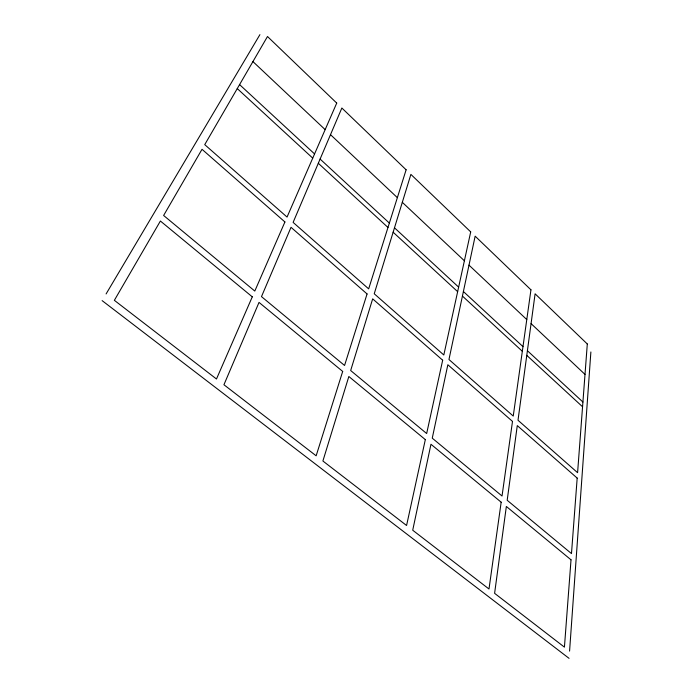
<?xml version="1.0" encoding="UTF-8"?>
<svg xmlns="http://www.w3.org/2000/svg" width="693" height="693" viewBox="0 0 693 693"><rect width="100%" height="100%" fill="white"/><g stroke="black" fill="none" stroke-linecap="round" stroke-linejoin="round"><path stroke-width="1.04" d="M569.577 651.108L590.878 351.966M106.09 293.936L259.91 34.65M102.122 300.623L569.057 658.35M237.266 88.583L312.734 158.134M318.312 163.271L387.976 227.469M393.13 232.216L457.649 291.666M462.422 296.067L522.331 351.282M526.775 355.37L582.562 406.774M239.579 84.607L314.561 153.933M320.105 159.052L389.362 223.077M394.482 227.815L458.636 287.127M463.392 291.519L522.99 346.621M527.408 350.71L582.917 402.027M252.936 61.59L325.156 129.626M330.5 134.659L397.358 197.644M402.312 202.313L464.388 260.793M468.996 265.133L526.784 319.568M531.072 323.614L585.005 374.419M571.015 559.814L564.431 647.141L494.603 593.329L506.349 506.462L571.015 559.814M577.182 478.092L571.482 553.586L507.189 500.277L517.281 425.597L577.182 478.092M587.3 343.988L577.59 472.678L518.009 420.261L535.1 293.806L587.3 343.988M501.169 502.191L488.998 589.007L412.716 530.223L430.959 444.265L501.169 502.191M512.499 421.405L502.035 496.015L432.259 438.167L447.843 364.743L512.499 421.405M530.951 289.821L513.244 416.069L448.96 359.511L475.147 236.166L530.951 289.821M425.329 439.613L406.574 525.493L322.895 461.01L348.839 376.498L425.329 439.613M442.671 360.213L426.663 433.532L350.667 370.53L372.669 298.865L442.671 360.213M470.703 231.895L443.815 354.989L374.237 293.771L410.888 174.385L470.703 231.895M342.689 371.431L316.147 455.803L223.934 384.754L259.026 302.399L342.689 371.431M367.065 293.953L344.56 365.471L261.486 296.613L291.017 227.304L367.065 293.953M406.124 169.802L368.659 288.868L293.113 222.392L341.857 108.013L406.124 169.802M252.287 296.838L216.476 379.002L114.362 300.32L160.395 221.024L252.287 296.838M284.918 221.959L254.799 291.069L163.617 215.471L202.018 149.307L284.918 221.959M336.729 103.084L287.049 217.065L204.73 144.638L267.489 36.512L336.729 103.084"/></g></svg>
